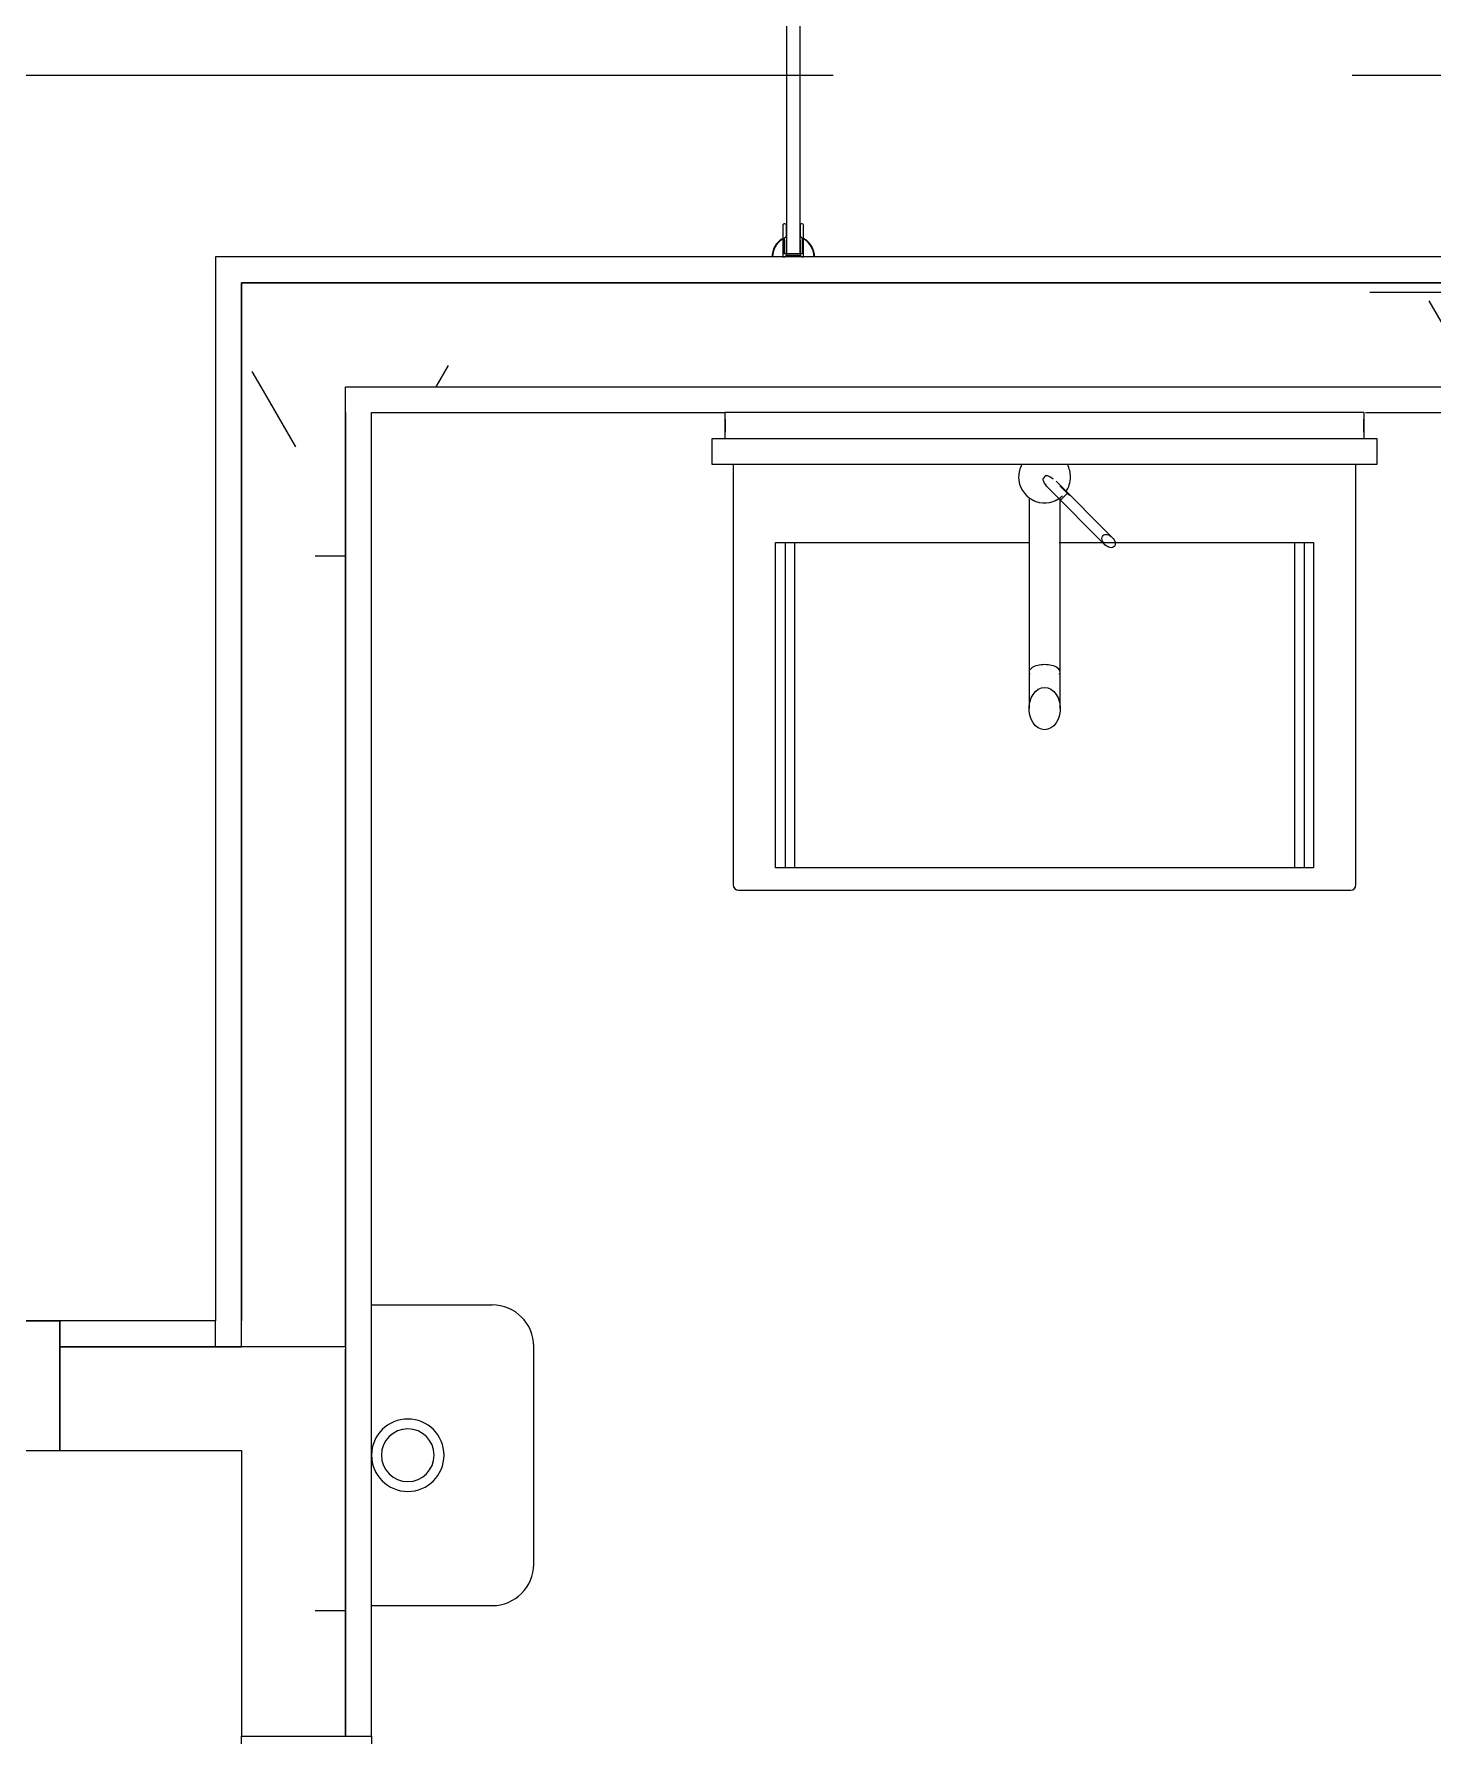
# Model space of a CAD drawing. Header units: millimetres. Extents: x 50620 to 404449, y -131543 to 97.
# Drawn here: x 324612 to 325960, y -23598 to -21958 of the extents above; entities that cross this region are included whole.
import ezdxf

# ---------------------------------------------------------------- set-up
doc = ezdxf.new("R2010")
doc.units = ezdxf.units.MM
doc.linetypes.add('IDA - Grid Line', pattern=[3500, 2000, -500, 500, -500])
for name, color, linetype, lineweight in [('A-_DOOR----_E', 8, 'Continuous', 9), ('A-_FLOR----_E', 8, 'Continuous', 9), ('A-_FURT----_E', 8, 'Continuous', 9), ('A-_GENM----_M', 8, 'Continuous', 9), ('A-_WALL----_E', 8, 'Continuous', 9), ('A-_WALL----_H-2', 8, 'Continuous', 9), ('A-_WALLPRTN_E', 8, 'Continuous', 9), ('A-_WALLPRTN_E-1', 8, 'Continuous', 18), ('M-_ARCHI', 8, 'Continuous', 5), ('M-_SANIFIXR_E', 8, 'Continuous', 9)]:
    doc.layers.add(name, color=color, linetype=linetype, lineweight=lineweight)
doc.layers.add('S-_ANOTGRID_E-1', color=9, linetype='IDA - Grid Line', lineweight=5, true_color=0x808080)
pattern_1 = [(6e-11, (102886.37, 38752.37), (1016, 254), [83.82, -678.18, 83.82, -678.18, -4064]), (6e-11, (102886.37, 38752.37), (1016, 254), [-1524, 83.82, -1440.18, 83.82, -678.18, -1778]), (6e-11, (102886.37, 38752.37), (1016, 254), [-3810, 83.82, -424.18, 83.82, -1186.18]), (120, (103267.37, 38879.37), (-727.97045, 752.8818), [83.82, -678.18, 83.82, -678.18, -4064]), (120, (103267.37, 38879.37), (-727.97045, 752.8818), [-1524, 83.82, -1440.18, 83.82, -678.18, -1778]), (120, (103267.37, 38879.37), (-727.97045, 752.8818), [-3810, 83.82, -424.18, 83.82, -1186.18]), (240, (103394.37, 39387.37), (-288.02955, -1006.8818), [83.82, -678.18, 83.82, -678.18, -4064]), (240, (103394.37, 39387.37), (-288.02955, -1006.8818), [-1524, 83.82, -1440.18, 83.82, -678.18, -1778]), (240, (103394.37, 39387.37), (-288.02955, -1006.8818), [-3810, 83.82, -424.18, 83.82, -1186.18])]

# ---------------------------------------------------------------- blocks, each defined once
blk = doc.blocks.new('IDA - F - Single - Swing - 1100L X 2200H - B3-TD01-5070003-BLK 2 2ND STOREY PLAN')
at = {"layer": 'A-_DOOR----_E'}
for p, q in [((500, 1062.5), (450, 1062.5)), ((450, 1062.5), (450, 62.5)), ((500, 62.5), (500, 1062.5)), ((-500, 62.5), (-550, 62.5)), ((-550, 62.5), (-550, -62.5)), ((-500, -62.5), (-500, 62.5)), ((450, 62.5), (500, 62.5)), ((550, 62.5), (500, 62.5)), ((500, 62.5), (500, -62.5)), ((550, -62.5), (550, 62.5)), ((-550, -62.5), (-500, -62.5)), ((500, -62.5), (550, -62.5))]:
    blk.add_line(p, q, dxfattribs=at)
blk.add_arc((500, 62.5), 1000, 90, 180, dxfattribs=at)
blk = doc.blocks.new('IDA - F - Single - Swing - 1100L X 2200H - B3-TD01-5069977-BLK 2 2ND STOREY PLAN')
at = {"layer": 'A-_DOOR----_E'}
for p, q in [((-550, 62.5), (-500, 62.5)), ((-550, -62.5), (-550, 62.5)), ((-500, 62.5), (-500, -62.5)), ((500, 62.5), (550, 62.5)), ((500, -62.5), (500, 62.5)), ((550, 62.5), (550, -62.5)), ((-500, -62.5), (-550, -62.5)), ((450, -62.5), (500, -62.5)), ((450, -1062.5), (450, -62.5)), ((500, -62.5), (500, -1062.5)), ((550, -62.5), (500, -62.5)), ((500, -1062.5), (450, -1062.5))]:
    blk.add_line(p, q, dxfattribs=at)
blk.add_arc((500, -62.5), 1000, 180, 270, dxfattribs=at)
blk = doc.blocks.new('IDA - Toilet Partition - Corner - 950Lx700Width-6317201-BLK 2 2ND STOREY PLAN')
at = {"layer": 'A-_GENM----_M'}
for p, q in [((30.2, 1803.5), (0, 1803.5)), ((0, 1803.5), (0, 1802)), ((0, 1802), (1.5, 1800)), ((1.5, 1800), (1.5, 1787)), ((3, 1785), (3, 1802)), ((3, 1802), (18, 1802)), ((450, 1800), (3, 1800)), ((3, 1800), (3, 1787)), ((18, 1802), (20, 1800)), ((20, 1800), (30.2, 1800)), ((450, 1787), (450, 1800)), ((1160, 1800), (1160, 1787)), ((1247, 1800), (1160, 1800)), ((1250, 1803.5), (1219.7, 1803.5)), ((1219.7, 1800), (1230, 1800)), ((1230, 1800), (1232, 1802)), ((1232, 1802), (1247, 1802)), ((1247, 1802), (1247, 1785)), ((1247, 1787), (1247, 1800)), ((1248.5, 1800), (1250, 1802)), ((1248.5, 1787), (1248.5, 1800)), ((1250, 1802), (1250, 1803.5)), ((1.5, 1787), (0, 1785)), ((0, 1785), (0, 1783.5)), ((0, 1783.5), (30.2, 1783.5)), ((3, 1787), (450, 1787)), ((18, 1785), (3, 1785)), ((20, 1787), (18, 1785)), ((30.2, 1787), (20, 1787)), ((1142, 1787), (1155, 1787)), ((1142, 1087), (1142, 1787)), ((1155, 1787), (1155, 1087)), ((1160, 1787), (1247, 1787)), ((1230, 1787), (1219.7, 1787)), ((1219.7, 1783.5), (1250, 1783.5)), ((1232, 1785), (1230, 1787)), ((1247, 1785), (1232, 1785)), ((1248, 1787), (1246.5, 1787)), ((1246.5, 1787), (1246.5, 1756.7)), ((1250, 1785.5), (1248, 1787)), ((1248, 1769), (1248, 1784)), ((1248, 1784), (1265, 1784)), ((1250, 1785), (1248.5, 1787)), ((1263, 1785.5), (1250, 1785.5)), ((1250, 1783.5), (1250, 1785)), ((1263, 1784), (1250, 1784)), ((1250, 1784), (1250, 3)), ((1265, 1787), (1263, 1785.5)), ((1263, 3), (1263, 1784)), ((1266.5, 1787), (1265, 1787)), ((1265, 1784), (1265, 1769)), ((1266.5, 1756.7), (1266.5, 1787)), ((1250, 1767), (1248, 1769)), ((1250, 1756.7), (1250, 1767)), ((1265, 1769), (1263, 1767)), ((1263, 1767), (1263, 1756.7)), ((1155, 1087), (1142, 1087)), ((1246.5, 30.2), (1246.5, 0)), ((1248, 18), (1250, 20)), ((1248, 3), (1248, 18)), ((1250, 20), (1250, 30.2)), ((1263, 30.2), (1263, 20)), ((1263, 20), (1265, 18)), ((1265, 18), (1265, 3)), ((1266.5, 0), (1266.5, 30.2)), ((1246.5, 0), (1248, 0)), ((1265, 3), (1248, 3)), ((1248, 0), (1250, 1.5)), ((1250, 3), (1263, 3)), ((1250, 1.5), (1263, 1.5)), ((1263, 1.5), (1265, 0)), ((1265, 0), (1266.5, 0))]:
    blk.add_line(p, q, dxfattribs=at)
at = {"layer": 'A-_GENM----_M', "flags": 128}
for points in [[(17.2, 1803.6), (16.8, 1804.3), (16.4, 1805), (15.9, 1805.6), (15.4, 1806.2), (14.9, 1806.9), (14.3, 1807.4), (13.8, 1808), (13.2, 1808.5), (12.6, 1809.1), (11.9, 1809.5), (11.3, 1810), (10.6, 1810.4), (9.9, 1810.9), (9.2, 1811.2), (8.5, 1811.6), (7.8, 1811.9), (7, 1812.2), (6.3, 1812.5), (5.5, 1812.7), (4.7, 1812.9), (4, 1813.1), (3.2, 1813.2), (2.4, 1813.4), (1.6, 1813.4), (0.8, 1813.5), (0, 1813.5)], [(1250, 1813.5), (1249.2, 1813.5), (1248.4, 1813.4), (1247.6, 1813.4), (1246.8, 1813.2), (1246, 1813.1), (1245.2, 1812.9), (1244.5, 1812.7), (1243.7, 1812.5), (1243, 1812.2), (1242.2, 1811.9), (1241.5, 1811.6), (1240.8, 1811.2), (1240.1, 1810.9), (1239.4, 1810.4), (1238.7, 1810), (1238.1, 1809.5), (1237.4, 1809.1), (1236.8, 1808.5), (1236.2, 1808), (1235.7, 1807.4), (1235.1, 1806.8), (1234.6, 1806.2), (1234.1, 1805.6), (1233.6, 1805), (1233.2, 1804.3), (1232.8, 1803.6)], [(1267.2, 1803.6), (1266.8, 1804.3), (1266.4, 1805), (1265.9, 1805.6), (1265.4, 1806.2), (1264.9, 1806.9), (1264.3, 1807.4), (1263.8, 1808), (1263.2, 1808.5), (1262.6, 1809.1), (1261.9, 1809.5), (1261.3, 1810), (1260.6, 1810.4), (1259.9, 1810.9), (1259.2, 1811.2), (1258.5, 1811.6), (1257.8, 1811.9), (1257, 1812.2), (1256.3, 1812.5), (1255.5, 1812.7), (1254.7, 1812.9), (1254, 1813.1), (1253.2, 1813.2), (1252.4, 1813.4), (1251.6, 1813.4), (1250.8, 1813.5), (1250, 1813.5)], [(18.9, 1800), (18.6, 1800.8), (18.3, 1801.5), (18, 1802.2)], [(1232, 1802.2), (1231.7, 1801.5), (1231.4, 1800.7), (1231.1, 1800)], [(1268.9, 1800), (1268.6, 1800.8), (1268.3, 1801.5), (1268, 1802.2)], [(0, 1773.5), (0.8, 1773.5), (1.6, 1773.6), (2.4, 1773.6), (3.2, 1773.8), (4, 1773.9), (4.8, 1774.1), (5.5, 1774.3), (6.3, 1774.5), (7, 1774.8), (7.8, 1775.1), (8.5, 1775.4), (9.2, 1775.8), (9.9, 1776.1), (10.6, 1776.6), (11.3, 1777), (11.9, 1777.5), (12.6, 1777.9), (13.2, 1778.5), (13.8, 1779), (14.3, 1779.6), (14.9, 1780.2), (15.4, 1780.8), (15.9, 1781.4), (16.4, 1782), (16.8, 1782.7), (17.2, 1783.4)], [(18, 1784.8), (18.3, 1785.5), (18.6, 1786.3), (18.9, 1787)], [(1231.1, 1787), (1231.4, 1786.2), (1231.7, 1785.5), (1232, 1784.8)], [(1232.8, 1783.4), (1233.2, 1782.7), (1233.6, 1782), (1234.1, 1781.4), (1234.6, 1780.8), (1235.1, 1780.1), (1235.7, 1779.6), (1236.2, 1779), (1236.8, 1778.5), (1237.4, 1777.9), (1238.1, 1777.5), (1238.7, 1777), (1239.4, 1776.6), (1240.1, 1776.1), (1240.8, 1775.8), (1241.5, 1775.4), (1242.2, 1775.1), (1243, 1774.8), (1243.7, 1774.5), (1244.5, 1774.3), (1245.3, 1774.1), (1246, 1773.9), (1246.8, 1773.8)], [(1248.4, 1773.6), (1249.2, 1773.5), (1250, 1773.5)], [(1263.2, 1778.5), (1263.8, 1779), (1264.3, 1779.6), (1264.9, 1780.2), (1265.4, 1780.8)], [(1266.4, 1782), (1266.8, 1782.7), (1267.2, 1783.4)], [(1268, 1784.8), (1268.3, 1785.5), (1268.6, 1786.3), (1268.9, 1787)]]:
    blk.add_lwpolyline(points, dxfattribs=at)
at = {"layer": 'A-_GENM----_M'}
for centre, radius, start, end in [((0, 1793.5), 20.5, 31.0437, 90), ((0, 1793.5), 20, 31.7857, 90), ((0, 1793.5), 20, 31.8198, 90), ((1250, 1793.5), 20.5, 90, 148.9563), ((1250, 1793.5), 20, 90, 149.2167), ((1250, 1793.5), 20, 90, 148.1802), ((1250, 1793.5), 20.5, 31.0437, 90), ((1250, 1793.5), 20, 31.7857, 90), ((1250, 1793.5), 20, 31.8198, 90), ((30.2, 1801.8), 1.75, 360, 90), ((30.2, 1801.8), 1.75, 270, 360), ((1219.7, 1801.8), 1.75, 90, 180), ((1219.7, 1801.8), 1.75, 180, 270), ((0, 1793.5), 20, 270, 329.2167), ((0, 1793.5), 20, 270, 328.1802), ((0, 1793.5), 20.5, 270, 328.9563), ((30.2, 1785.2), 1.75, 360, 90), ((30.2, 1785.2), 1.75, 270, 360), ((1155, 1787), 700, 180, 270), ((1219.7, 1785.2), 1.75, 90, 180), ((1219.7, 1785.2), 1.75, 180, 270), ((1250, 1793.5), 20.5, 211.0437, 259.1347), ((1250, 1793.5), 20, 211.7857, 259.4055), ((1250, 1793.5), 20, 211.8198, 258.8631), ((1250, 1793.5), 20, 315, 328.1802), ((1250, 1793.5), 20.5, 315, 327.5534), ((1248.2, 1756.7), 1.75, 180, 270), ((1248.2, 1756.7), 1.75, 270, 0), ((1264.8, 1756.7), 1.75, 180, 270), ((1264.8, 1756.7), 1.75, 270, 0), ((1248.2, 30.2), 1.75, 90, 180), ((1248.2, 30.2), 1.75, 0, 90), ((1264.8, 30.2), 1.75, 90, 180), ((1264.8, 30.2), 1.75, 0, 90)]:
    blk.add_arc(centre, radius, start, end, dxfattribs=at)
for points in [[(0, 1800), (1.7, 1800), (4.9, 1800), (9.6, 1800), (13.5, 1800), (15.6, 1800), (16.4, 1800)], [(1233.6, 1800), (1234.4, 1800), (1236.5, 1800), (1240.4, 1800), (1245.1, 1800), (1248.3, 1800), (1250, 1800)], [(1250, 1800), (1251.7, 1800), (1254.9, 1800), (1259.6, 1800), (1263.5, 1800), (1265.6, 1800), (1266.4, 1800)], [(16.4, 1787), (15.6, 1787), (13.5, 1787), (9.6, 1787), (4.9, 1787), (1.7, 1787), (0, 1787)], [(1250, 1787), (1248.3, 1787), (1245.1, 1787), (1240.4, 1787), (1236.5, 1787), (1234.4, 1787), (1233.6, 1787)], [(1266.4, 1787), (1265.6, 1787), (1263.5, 1787), (1259.6, 1787), (1254.9, 1787), (1251.7, 1787), (1250, 1787)]]:
    blk.add_open_spline(points, degree=3, dxfattribs=at)
blk = doc.blocks.new('IDA - Sink - Wall Mounted - Square - Roca_Diverter_460x600_basin-4437238-BLK 2 2ND STOREY PLAN')
at = {"layer": 'M-_SANIFIXR_E'}
for p, q in [((-300, 380), (-300, -25)), ((295, 385), (-295, 385)), ((300, -25), (300, 380)), ((300, -25), (300, 380)), ((-259.1, 50), (-259.1, 363.5)), ((-259.1, 363.5), (259.1, 363.5)), ((-250, 50), (-250, 363.5)), ((-250, 50), (-250, 363.5)), ((-240.9, 363.5), (240.9, 363.5)), ((-240.9, 50), (-240.9, 363.5)), ((240.9, 50), (240.9, 363.5)), ((250, 50), (250, 363.5)), ((250, 50), (250, 363.5)), ((259.1, 363.5), (259.1, 50)), ((-15, 210.1), (-15, 175)), ((15, 175), (15, 210.1)), ((-15, 175), (-15, 7.3)), ((15, 7), (15, 175)), ((-14.1, 50), (-259.1, 50)), ((-14.1, 50), (-240.9, 50)), ((-4.1, -1.8), (-58.2, 52.2)), ((259.1, 50), (14.1, 50)), ((240.9, 50), (14.1, 50)), ((-65.2, 45.2), (-11.2, -8.9)), ((-24.1, 4.9), (-14.8, -4.5)), ((-15.7, 9), (-22, 2.7)), ((-14.8, -4.5), (-20.5, 1.3))]:
    blk.add_line(p, q, dxfattribs=at)
at = {"layer": 'M-_SANIFIXR_E', "flags": 128}
for points in [[(0, 189.7), (-3.1, 190.2), (-6.1, 191.5), (-8.8, 193.6), (-11.1, 196.5), (-13, 199.9), (-14.3, 203.8), (-14.9, 208), (-14.9, 212.2), (-14.3, 216.4), (-13, 220.3), (-11.1, 223.7), (-8.8, 226.6), (-6.1, 228.7), (-3.1, 230), (0, 230.5)], [(0, 230.5), (3.1, 230), (6.1, 228.7), (8.8, 226.6), (11.1, 223.7), (13, 220.3), (14.3, 216.4), (14.9, 212.2), (14.9, 208), (14.3, 203.8), (13, 199.9), (11.1, 196.5), (8.8, 193.6), (6.1, 191.5), (3.1, 190.2), (0, 189.7)], [(-56.4, 43.4), (-57.2, 42.8), (-58.1, 42.4), (-59.3, 42.3), (-60.4, 42.4), (-61.7, 42.8), (-62.9, 43.4), (-64.1, 44.2), (-65.2, 45.2), (-66.2, 46.3), (-67, 47.5), (-67.6, 48.7), (-68, 49.9), (-68.1, 51.1), (-68, 52.2), (-67.6, 53.2), (-67, 54)], [(-67, 54), (-66.2, 54.6), (-65.3, 55), (-64.2, 55.1), (-63, 54.9), (-61.7, 54.6), (-60.5, 54), (-59.3, 53.2), (-58.2, 52.2), (-57.2, 51.1), (-56.4, 49.9), (-55.8, 48.7), (-55.4, 47.4), (-55.3, 46.2), (-55.4, 45.1), (-55.8, 44.2), (-56.4, 43.4)], [(-6.8, 0.5), (-5.2, -0.8), (-3.7, -2.3), (-2.3, -3.9), (-1.1, -5.5), (0, -7.1), (0.7, -8.7), (1.2, -10.1), (1.4, -11.4)], [(-1.6, -14.4), (-2.8, -14.3), (-4.1, -13.8), (-5.5, -13.2), (-7, -12.3), (-8.4, -11.3)]]:
    blk.add_lwpolyline(points, dxfattribs=at)
at = {"layer": 'M-_SANIFIXR_E'}
for centre, radius, start, end in [((-295, 380), 5, 90, 180), ((295, 380), 5, 0, 90), ((0, -13), 25, 145.1082, 180), ((0, -13), 25, 124.7231, 133.2461), ((0, -13), 25, 0, 124.7861), ((0, -13), 25, 180, 208.7183), ((0, -13), 25, 180, 208.7183), ((0, -13), 25, 331.2817, 360), ((0, -13), 25, 331.2817, 360)]:
    blk.add_arc(centre, radius, start, end, dxfattribs=at)
for centre, major_axis, ratio, start_param, end_param in [((0, 175), (15, 0), 0.481984, 2.879793, 4.712389), ((0, 175), (15, 0), 0.481984, 2.879793, 4.712389), ((0, 175), (15, 0), 0.481984, 4.712389, 6.544985), ((0, 175), (-15, 0), 0.481984, 1.570796, 3.403392), ((-1.4, -11.6), (3.54, 3.54), 0.422618, 4.268911, 4.712389), ((-1.4, -11.6), (3.54, 3.54), 0.422618, 4.712389, 5.155867)]:
    blk.add_ellipse(centre, major_axis=major_axis, ratio=ratio, start_param=start_param, end_param=end_param, dxfattribs=at)
for points in [[(-298.5, 383.5), (-298.8, 383.3), (-299.2, 382.7), (-299.5, 382.2), (-299.6, 381.9)], [(-296.9, 384.6), (-297.2, 384.5), (-297.7, 384.2), (-298.3, 383.8), (-298.5, 383.5)]]:
    blk.add_open_spline(points, degree=3, dxfattribs=at)
for points, knots in [([(299.3, 382.5), (299.3, 382.6), (299.2, 382.8), (298.9, 383.1), (298.6, 383.5), (298.2, 383.8), (297.7, 384.2), (297.3, 384.5), (297, 384.6), (296.9, 384.6)], [0.2857143, 0.2857143, 0.2857143, 0.2857143, 0.3214286, 0.3571429, 0.4285714, 0.5, 0.5714286, 0.6785714, 0.7142857, 0.7142857, 0.7142857, 0.7142857]), ([(-9.7, 10), (-9.8, 10), (-10.1, 9.8), (-10.7, 9.6), (-11.6, 9.1), (-12.3, 8.8), (-12.7, 8.5)], [0.2222222, 0.2222222, 0.2222222, 0.2222222, 0.2361111, 0.25, 0.2777778, 0.3333333, 0.3333333, 0.3333333, 0.3333333]), ([(12.7, 8.5), (12.3, 8.8), (11.6, 9.1), (10.7, 9.6), (10.1, 9.8), (9.8, 10), (9.7, 10)], [0.6666667, 0.6666667, 0.6666667, 0.6666667, 0.7222222, 0.75, 0.7638889, 0.7777778, 0.7777778, 0.7777778, 0.7777778])]:
    blk.add_open_spline(points, degree=3, knots=knots, dxfattribs=at)
blk = doc.blocks.new('Dryer Case - Dryer Case-4704060-BLK 2 2ND STOREY PLAN')
at = {"layer": 'A-_GENM----_M'}
for p, q in [((-144.9, -28.6), (144.9, -28.6)), ((-144.9, -28.6), (-144.9, -145)), ((144.9, -28.6), (144.9, -145)), ((-104.9, -185), (104.9, -185))]:
    blk.add_line(p, q, dxfattribs=at)
for centre, radius, start, end in [((0, -63.7), 34.9, 90, 270), ((0, -63.7), 34.9, 270, 90), ((0, -63.7), 25.4, 90, 270), ((0, -63.7), 25.4, 270, 90), ((-104.9, -145), 40, 180, 270), ((104.9, -145), 40, 270, 360)]:
    blk.add_arc(centre, radius, start, end, dxfattribs=at)
blk = doc.blocks.new('IDA - Mirror - MR - HT 1st Sty-4918527-BLK 2 2ND STOREY PLAN')
at = {"layer": 'A-_FURT----_E'}
for p, q in [((-307.6, -12.5), (-307.6, 0)), ((307.6, 0), (307.6, -12.5)), ((307.6, 0), (-307.6, 0)), ((-307.6, -6.2), (-307.6, -12.5)), ((-307.6, -12.5), (-307.6, -6.2)), ((-307.6, -6.2), (-307.6, -12.5)), ((-307.6, -12.5), (-307.6, -18.7)), ((-307.6, -25), (-307.6, -12.5)), ((-307.6, -12.5), (-307.6, -18.7)), ((-307.6, -18.7), (-307.6, -12.5)), ((307.6, -12.5), (307.6, -6.2)), ((307.6, -12.5), (307.6, -6.2)), ((307.6, -6.2), (307.6, -12.5)), ((307.6, -12.5), (307.6, -25)), ((307.6, -18.7), (307.6, -12.5)), ((307.6, -12.5), (307.6, -18.7)), ((307.6, -18.7), (307.6, -12.5)), ((-320.1, -25), (320.1, -25)), ((-320.1, -50), (-320.1, -25)), ((-307.6, -25), (307.6, -25)), ((320.1, -25), (320.1, -50)), ((320.1, -50), (-320.1, -50))]:
    blk.add_line(p, q, dxfattribs=at)
blk = doc.blocks.new('ARCHI 2ND_2024 09 11')
at = {"layer": 'A-_WALL----_H-2', "lineweight": 5}
h = blk.add_hatch(dxfattribs=at)
h.set_pattern_fill('FP_3', color=8, style=0, pattern_type=2)
h.set_pattern_definition(pattern_1)
h.paths.add_polyline_path([(-58987.5, 5700), (-58125, 5700), (-58125, 5800), (-60175, 5800), (-60175, 5700), (-59092.3, 5700)])
h = blk.add_hatch(dxfattribs=at)
h.set_pattern_fill('FP_3', color=8, style=0, pattern_type=2)
h.set_pattern_definition(pattern_1)
h.paths.add_polyline_path([(-60112.5, 4775), (-60075, 4775), (-60075, 5700), (-60175, 5700), (-60175, 4775)])
h = blk.add_hatch(dxfattribs=at)
h.set_pattern_fill('FP_3', color=8, style=0, pattern_type=2)
h.set_pattern_definition(pattern_1)
h.paths.add_polyline_path([(-60175, 3175), (-60075, 3175), (-60075, 3300), (-60175, 3300), (-60175, 3200)])
h.paths.add_polyline_path([(-60075, 4400), (-60075, 4675), (-60175, 4675), (-60175, 4400), (-60112.5, 4400)])
at = {"layer": 'A-_FLOR----_E', "color": 8, "lineweight": 5}
for p, q in [((-60075, 5675), (-60075, 4775)), ((-60075, 4775), (-60075, 5675)), ((-60075, 4775), (-60350, 4775)), ((-60075, 4775), (-60350, 4775)), ((-60075, 4675), (-60075, 4772.6)), ((-60075, 4675), (-60075, 4772.6)), ((-60075, 4400), (-60075, 4675)), ((-60075, 4400), (-60075, 4675))]:
    blk.add_line(p, q, dxfattribs=at)
at = {"layer": 'A-_WALL----_E', "color": 8, "lineweight": 5}
for p, q in [((-60075, 5700), (-58125, 5700)), ((-60075, 5675), (-60075, 5700)), ((-60075, 4800), (-60075, 5675)), ((-60200, 4775), (-60200, 4800)), ((-60175, 4775), (-60175, 4800)), ((-60175, 4775), (-60175, 4800)), ((-60075, 4775), (-60075, 4800)), ((-60350, 4775), (-60200, 4775)), ((-60200, 4775), (-60175, 4775)), ((-60175, 4775), (-60200, 4775)), ((-60075, 4775), (-60075, 4675)), ((-60075, 4675), (-60075, 4400))]:
    blk.add_line(p, q, dxfattribs=at)
at = {"layer": 'A-_WALLPRTN_E', "color": 8, "lineweight": 5}
for p, q in [((-61450, 4800), (-60350, 4800)), ((-60350, 4800), (-60350, 4775)), ((-60075, 4400), (-60050, 4400))]:
    blk.add_line(p, q, dxfattribs=at)
at = {"layer": 'A-_WALLPRTN_E-1', "color": 8, "lineweight": 5}
for p, q in [((-60200, 5825), (-60200, 4800)), ((-60175, 5825), (-60200, 5825)), ((-58125, 5825), (-60175, 5825)), ((-58125, 5800), (-60175, 5800)), ((-60175, 5800), (-60175, 5700)), ((-60175, 4800), (-60175, 5800)), ((-60175, 5800), (-58125, 5800)), ((-60175, 5700), (-60175, 5675)), ((-60175, 5675), (-60175, 4800)), ((-60050, 5675), (-59709, 5675)), ((-60050, 4800), (-60050, 5675)), ((-59092.3, 5675), (-58125, 5675)), ((-60200, 4800), (-60350, 4800)), ((-60350, 4800), (-60350, 4675)), ((-60050, 4775), (-60050, 4800)), ((-60050, 4675), (-60050, 4775)), ((-60350, 4675), (-60175, 4675)), ((-60175, 4675), (-60175, 4400)), ((-60050, 4400), (-60050, 4675)), ((-60175, 4400), (-60050, 4400))]:
    blk.add_line(p, q, dxfattribs=at)
at = {"layer": 'S-_ANOTGRID_E-1', "color": 8, "lineweight": 5}
blk.add_line((-72105.2, 6000), (-40813.8, 6000), dxfattribs=at)
at = {"layer": 'A-_DOOR----_E', "color": 8, "lineweight": 5}
blk.add_blockref('IDA - F - Single - Swing - 1100L X 2200H - B3-TD01-5070003-BLK 2 2ND STOREY PLAN', (-60900, 4737.5), dxfattribs=at)
at = {"layer": 'A-_DOOR----_E', "color": 8, "lineweight": 5, "rotation": 270.0000000000586}
blk.add_blockref('IDA - F - Single - Swing - 1100L X 2200H - B3-TD01-5069977-BLK 2 2ND STOREY PLAN', (-60112.5, 3850), dxfattribs=at)
at = {"layer": 'A-_FURT----_E', "color": 8, "lineweight": 5}
blk.add_blockref('IDA - Mirror - MR - HT 1st Sty-4918527-BLK 2 2ND STOREY PLAN', (-59401.4, 5675), dxfattribs=at)
at = {"layer": 'A-_GENM----_M', "color": 8, "lineweight": 5, "rotation": 90.0000000000586}
for name, p in [('IDA - Toilet Partition - Corner - 950Lx700Width-6317201-BLK 2 2ND STOREY PLAN', (-57850, 5825)), ('Dryer Case - Dryer Case-4704060-BLK 2 2ND STOREY PLAN', (-60078.6, 4670.5))]:
    blk.add_blockref(name, p, dxfattribs=at)
at = {"layer": 'M-_SANIFIXR_E', "color": 8, "lineweight": 5, "rotation": 180.0000000000585}
blk.add_blockref('IDA - Sink - Wall Mounted - Square - Roca_Diverter_460x600_basin-4437238-BLK 2 2ND STOREY PLAN', (-59401.4, 5600), dxfattribs=at)

msp = doc.modelspace()

# ---------------------------------------------------------------- block references
at = {"layer": 'M-_ARCHI', "lineweight": 5, "extrusion": (0.000419962, 1.0854e-05, 1), "rotation": 359.9999887056363}
msp.add_blockref('ARCHI 2ND_2024 09 11', (384987.1, -27998.1, 422.1), dxfattribs=at)

doc.saveas('drawing.dxf')
